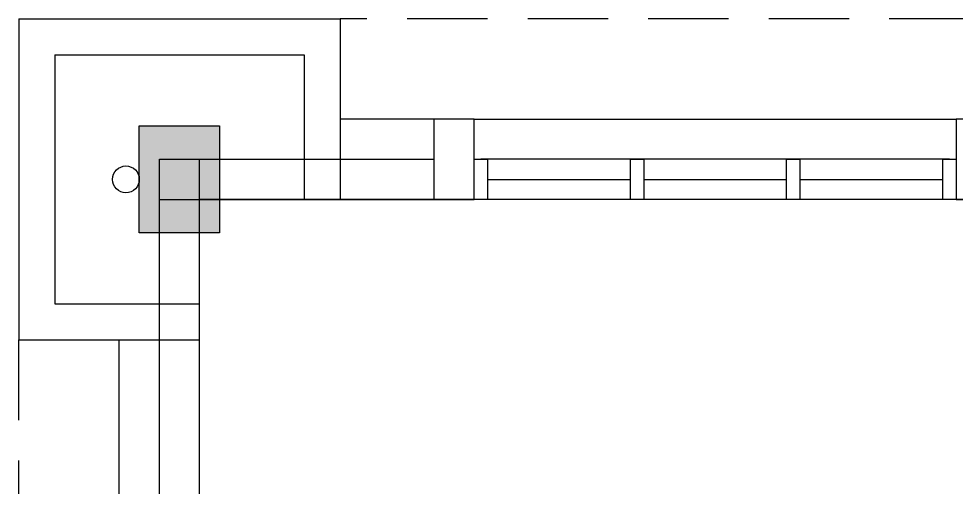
# Model space of a CAD drawing. Header units: inches. Extents: x -85907952 to 802144, y 988801 to 3125513.
# Drawn here: x 401698 to 405198, y 1058983 to 1060733 of the extents above; entities that cross this region are included whole.
import ezdxf

# ---------------------------------------------------------------- set-up
doc = ezdxf.new("R2010")
doc.units = ezdxf.units.IN
doc.header["$MEASUREMENT"] = 0
doc.linetypes.add('HIDDEN', pattern=[0.375, 0.25, -0.125])
doc.layers.add('COLUMN', color=8, linetype='Continuous', lineweight=30)
for name, color, linetype in [('DOWNPIPE', 8, 'Continuous'), ('LW', 2, 'Continuous'), ('WALL', 1, 'Continuous'), ('WIN', 9, 'Continuous')]:
    doc.layers.add(name, color=color, linetype=linetype)

msp = doc.modelspace()

# ---------------------------------------------------------------- linework, layer by layer
at = {"layer": 'COLUMN'}
msp.add_lwpolyline([(402147.7, 1060333.4), (402447.7, 1060333.4), (402447.7, 1059933.4), (402147.7, 1059933.4)], close=True, dxfattribs=at)
msp.add_solid([(402147.7, 1060333.4), (402447.7, 1060333.4), (402147.7, 1059933.4), (402447.7, 1059933.4)], dxfattribs=at)
at = {"layer": 'DOWNPIPE'}
msp.add_circle((402097.7, 1060133.4), 50, dxfattribs=at)
at = {"layer": 'LW', "linetype": 'HIDDEN', "ltscale": 1200}
for p, q in [((405697.7, 1060733.4), (402897.7, 1060733.4)), ((401697.7, 1054733.4), (401697.7, 1059533.4))]:
    msp.add_line(p, q, dxfattribs=at)
at = {"layer": 'LW'}
for p, q in [((403247.7, 1060358.4), (402897.7, 1060358.4)), ((403397.7, 1060358.4), (405197.7, 1060358.4)), ((402072.7, 1058783.4), (402072.7, 1059533.4))]:
    msp.add_line(p, q, dxfattribs=at)
at = {"layer": 'WALL'}
for p, q in [((401697.7, 1060733.4), (401697.7, 1059533.4)), ((401697.7, 1060733.4), (402897.7, 1060733.4)), ((402897.7, 1060733.4), (402897.7, 1060058.4)), ((401832.7, 1060598.4), (402762.7, 1060598.4)), ((401832.7, 1060598.4), (401832.7, 1059668.4)), ((402762.7, 1060598.4), (402762.7, 1060058.4)), ((402222.7, 1058783.4), (402222.7, 1060208.4)), ((402222.7, 1060208.4), (403247.7, 1060208.4)), ((402372.7, 1058633.4), (402372.7, 1060208.4)), ((402222.7, 1060058.4), (403397.7, 1060058.4)), ((403397.7, 1060058.4), (402372.7, 1060058.4)), ((406372.7, 1060058.4), (405197.7, 1060058.4)), ((401832.7, 1059668.4), (402372.7, 1059668.4)), ((401697.7, 1059533.4), (402372.7, 1059533.4))]:
    msp.add_line(p, q, dxfattribs=at)
for points in [[(403247.7, 1060058.4), (403397.7, 1060058.4), (403397.7, 1060358.4), (403247.7, 1060358.4)], [(405197.7, 1060058.4), (405347.7, 1060058.4), (405347.7, 1060358.4), (405197.7, 1060358.4)]]:
    msp.add_lwpolyline(points, close=True, dxfattribs=at)
at = {"layer": 'WIN'}
for p, q in [((405172.7, 1060208.4), (403422.7, 1060208.4)), ((403447.7, 1060133.4), (403981, 1060133.4)), ((404031, 1060133.4), (404564.3, 1060133.4)), ((404614.3, 1060133.4), (405147.7, 1060133.4)), ((405197.7, 1060058.4), (403397.7, 1060058.4))]:
    msp.add_line(p, q, dxfattribs=at)
for points in [[(403397.7, 1060208.4), (403447.7, 1060208.4), (403447.7, 1060058.4), (403397.7, 1060058.4)], [(403981, 1060208.4), (404031, 1060208.4), (404031, 1060058.4), (403981, 1060058.4)], [(404564.3, 1060208.4), (404614.3, 1060208.4), (404614.3, 1060058.4), (404564.3, 1060058.4)], [(405147.7, 1060208.4), (405197.7, 1060208.4), (405197.7, 1060058.4), (405147.7, 1060058.4)]]:
    msp.add_lwpolyline(points, close=True, dxfattribs=at)

doc.saveas('drawing.dxf')
